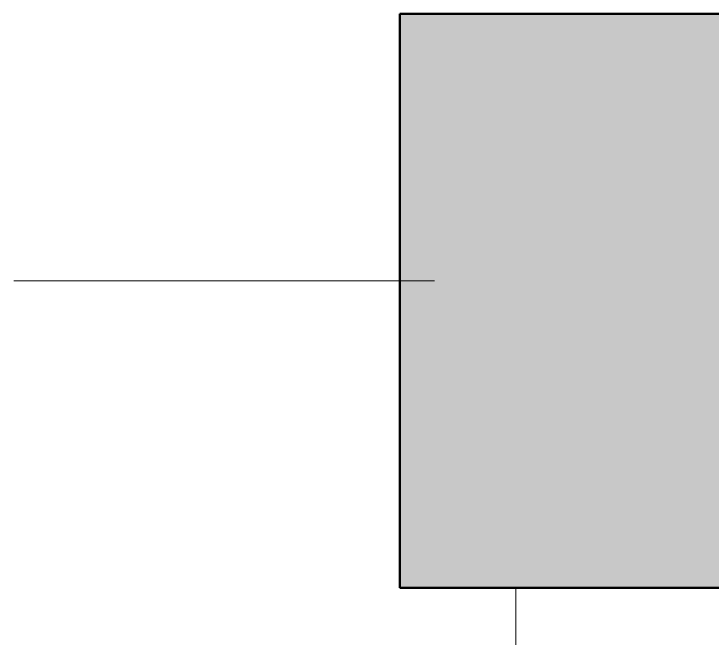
# Model space of a CAD drawing. Header units: millimetres. Extents: x -46169 to 174149, y -86316 to 18123.
# Drawn here: x 105427 to 107769, y -69457 to -67363 of the extents above; entities that cross this region are included whole.
import ezdxf

# ---------------------------------------------------------------- set-up
doc = ezdxf.new("R2010")
doc.units = ezdxf.units.MM
doc.header["$MEASUREMENT"] = 0
doc.linetypes.add('Dashed', pattern=[2822.222233, 1411.111116, -1411.111116])
doc.linetypes.add('Wipeout_Contour', pattern=[1000, 0, -1000])
for name, color, linetype, lineweight, true_color in [('A04_A04_1_A-35-M_FFE_Sanitary_Pen_No__105', 7, 'Continuous', 15, 0xa6a6a6), ('A04_A04_1_New_A-25-M_Wall_Ext_Pen_No__107', 7, 'Continuous', 15, 0xa6a6a6), ('A04_A04_1_New_A-25-M_Wall_Ext_Pen_No__27', 7, 'Continuous', 50, 0x2a2a2a)]:
    doc.layers.add(name, color=color, linetype=linetype, lineweight=lineweight, true_color=true_color)
doc.layers.add('A04_A04_1_New_A-25-M_Wall_Ext', color=7, linetype='Continuous')
doc.layers.add('A04_A04_1_New_A-25-M_Wall_Ext_Pen_No__87', color=8, linetype='Continuous', lineweight=20)

msp = doc.modelspace()

# ---------------------------------------------------------------- hatches: boundary and pattern name
at = {"layer": 'A04_A04_1_New_A-25-M_Wall_Ext_Pen_No__107', "linetype": 'Continuous', "lineweight": 0, "true_color": 0x535353}
msp.add_hatch(color=251, dxfattribs=at).paths.add_polyline_path([(108654.1, -69287.9), (108654.1, -67362.9), (108367, -67362.9), (106843.2, -67362.9), (106721.2, -67362.9), (106721.2, -69287.9), (106843.2, -69287.9), (108367, -69287.9)])

# ---------------------------------------------------------------- linework, layer by layer
at = {"layer": 'A04_A04_1_A-35-M_FFE_Sanitary_Pen_No__105', "linetype": 'Dashed'}
msp.add_line((105427.1, -68257.9), (131120.2, -68257.9), dxfattribs=at)
at = {"layer": 'A04_A04_1_New_A-25-M_Wall_Ext_Pen_No__27', "linetype": 'Continuous'}
msp.add_line((106721.2, -67362.9), (106721.2, -69287.9), dxfattribs=at)
at = {"layer": 'A04_A04_1_New_A-25-M_Wall_Ext_Pen_No__27', "linetype": 'Continuous', "flags": 128}
msp.add_lwpolyline([(108654.1, -67362.9), (108367, -67362.9), (106843.2, -67362.9), (106721.2, -67362.9)], dxfattribs=at)

# ---------------------------------------------------------------- next in the draw order: wipeouts: each hides what was drawn before it
at = {"color": 254, "linetype": 'Wipeout_Contour', "lineweight": 0, "ltscale": 5042646.5782331}
msp.add_wipeout([(108747.9, -69287.9), (107110.2, -69287.9), (107110.2, -84457.9), (107930.8, -84457.9), (107930.8, -84407.9), (107945.6, -84407.9), (107945.6, -82682.9), (107930.8, -82682.9), (107930.8, -82632.9), (107945.6, -82632.9), (107945.6, -80882.9), (107930.8, -80882.9), (107930.8, -80832.9), (107945.6, -80832.9), (107945.6, -79082.9), (107930.8, -79082.9), (107930.8, -79032.9), (107945.6, -79032.9), (107945.6, -77282.9), (107930.8, -77282.9), (107930.8, -77232.9), (107945.6, -77232.9), (107945.6, -75482.9), (107930.8, -75482.9), (107930.8, -75432.9), (107945.6, -75432.9), (107945.6, -73682.9), (107930.8, -73682.9), (107930.8, -73632.9), (107945.6, -73632.9), (107945.6, -71907.9), (107930.8, -71907.9), (107930.8, -71857.9), (108268.4, -71857.9), (108268.4, -71907.9), (108284.9, -71907.9), (108284.9, -72288.9), (108747.9, -72288.9)], dxfattribs=at).dxf.layer = 'A04_A04_1_New_A-25-M_Wall_Ext'

# ---------------------------------------------------------------- next in the draw order: linework, layer by layer
at = {"layer": 'A04_A04_1_New_A-25-M_Wall_Ext_Pen_No__27', "linetype": 'Continuous', "flags": 128}
msp.add_lwpolyline([(108654.1, -69287.9), (108367, -69287.9), (106843.2, -69287.9), (106721.2, -69287.9)], dxfattribs=at)
at = {"layer": 'A04_A04_1_New_A-25-M_Wall_Ext_Pen_No__87', "linetype": 'Continuous'}
msp.add_line((107110.2, -84457.9), (107110.2, -69287.9), dxfattribs=at)

doc.saveas('drawing.dxf')
